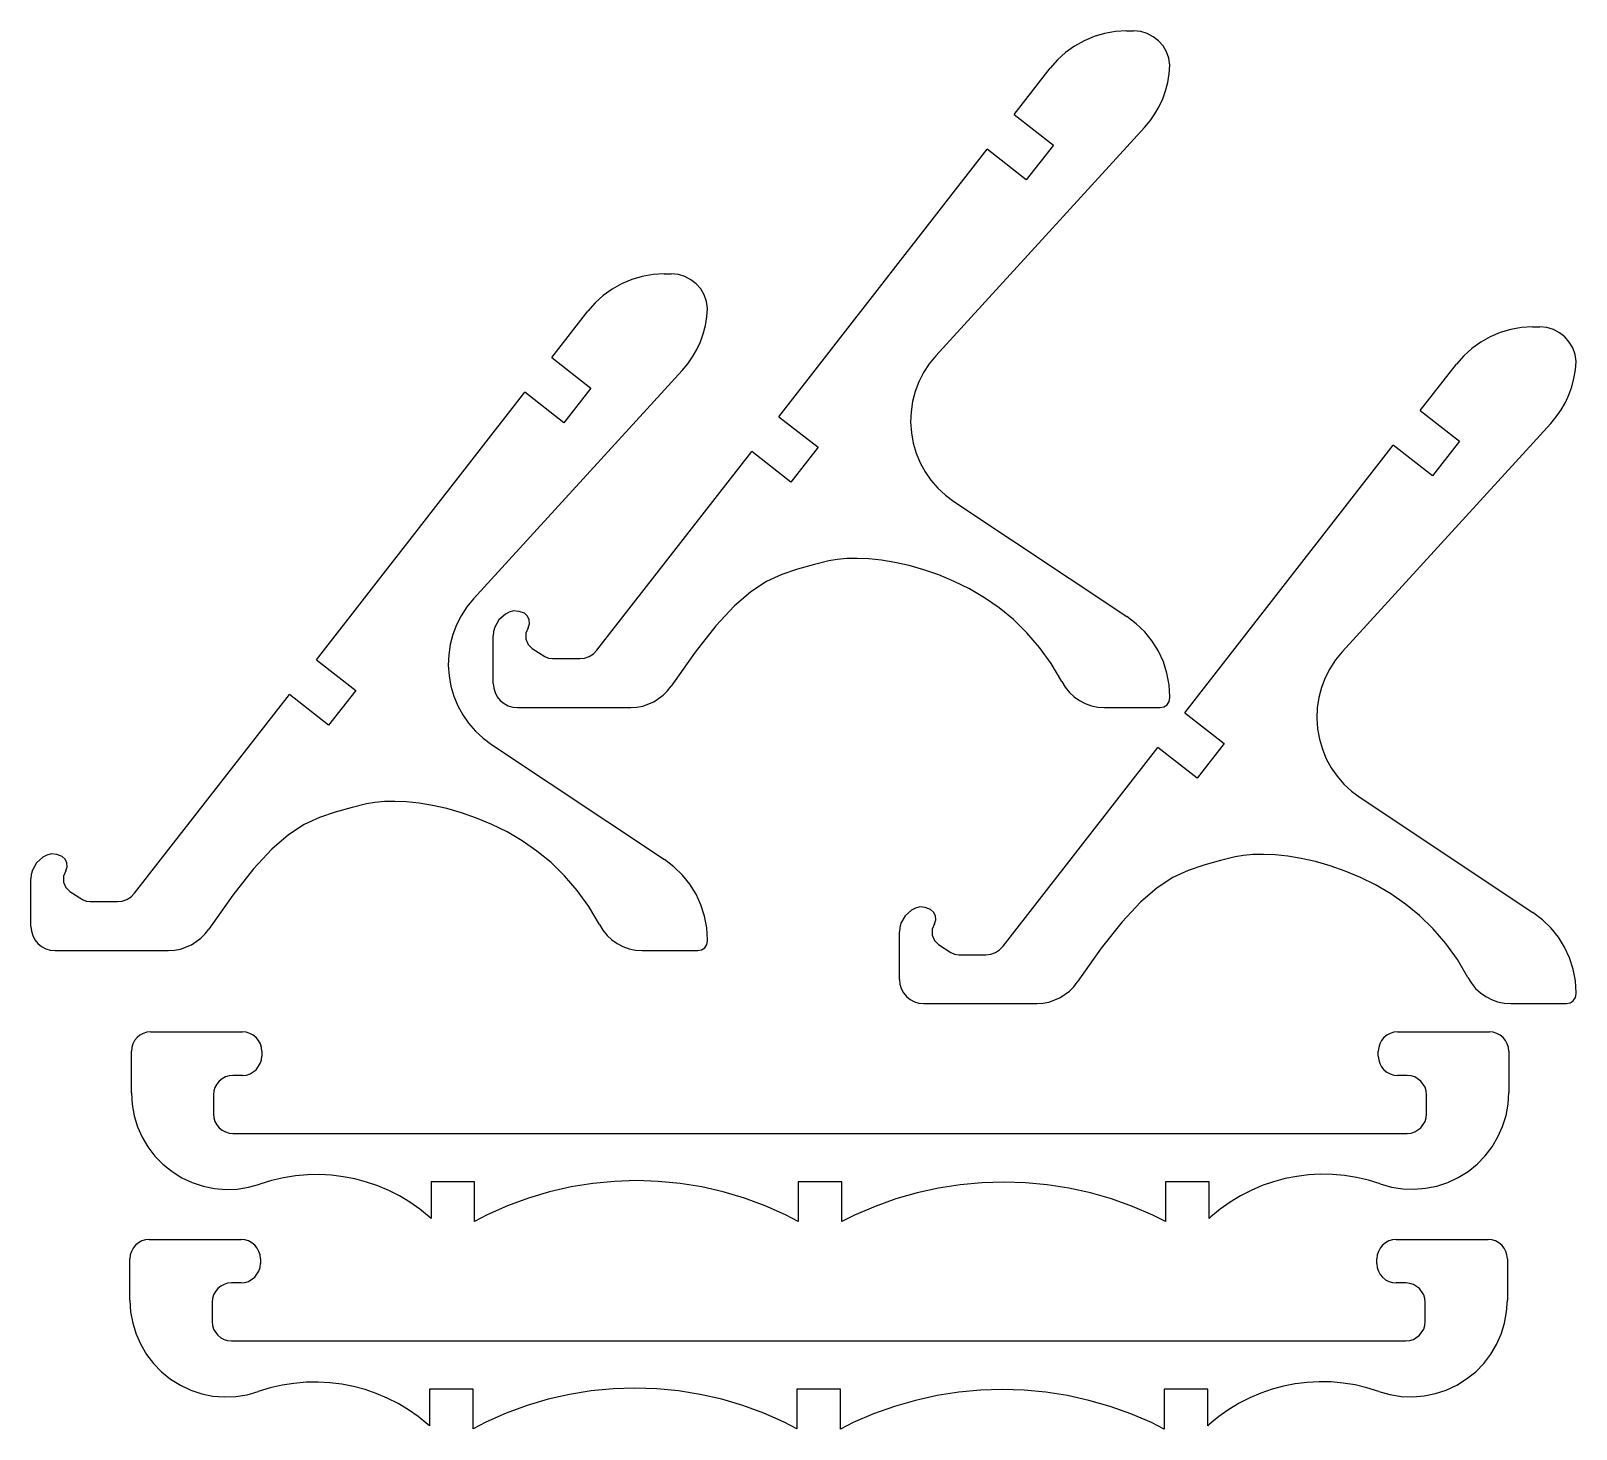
# Model space of a CAD drawing. Extents: x -335 to -15, y -53 to 236.
import ezdxf

# ---------------------------------------------------------------- set-up
doc = ezdxf.new("R2010")
doc.units = 0
doc.header["$MEASUREMENT"] = 0
doc.layers.add('Layer 1', color=7, linetype='Continuous')

msp = doc.modelspace()

# ---------------------------------------------------------------- linework, layer by layer
at = {"layer": 'Layer 1'}
for p, q in [((-116.909044, 234.050191), (-118.875199, 232.948046)), ((-114.831419, 234.924246), (-116.909044, 234.050191)), ((-112.662107, 235.560542), (-114.831419, 234.924246)), ((-110.420887, 235.949411), (-112.662107, 235.560542)), ((-108.12754, 236.081183), (-110.420887, 235.949411)), ((-108.12754, 236.081183), (-106.64154, 236.081183)), ((-105.181318, 235.938326), (-106.64204, 236.080703)), ((-103.814377, 235.528961), (-105.181318, 235.938326)), ((-102.569242, 234.879252), (-103.814377, 235.528961)), ((-101.473938, 234.015847), (-102.569242, 234.879252)), ((-100.556491, 232.965391), (-101.473938, 234.015847)), ((-120.710104, 231.627482), (-122.393978, 230.098168)), ((-118.875199, 232.948046), (-120.710104, 231.627482)), ((-99.844926, 231.754531), (-100.556491, 232.965391)), ((-99.367267, 230.409913), (-99.844926, 231.754531)), ((-99.15154, 228.958183), (-99.367267, 230.409913)), ((-131.3829, 218.769644), (-123.90694, 228.369383)), ((-122.393978, 230.098168), (-123.90704, 228.369773)), ((-99.576222, 225.426536), (-99.285403, 227.177868)), ((-99.285403, 227.177868), (-99.15074, 228.958683)), ((-100.019251, 223.71439), (-99.576222, 225.426536)), ((-101.34617, 220.446485), (-100.610549, 222.051138)), ((-100.610549, 222.051138), (-100.019251, 223.71439)), ((-131.3829, 218.769644), (-123.25648, 212.441014)), ((-104.37954, 216.081183), (-103.234609, 217.451802)), ((-103.234609, 217.451802), (-102.222171, 218.910138)), ((-102.222171, 218.910138), (-101.34617, 220.446485)), ((-104.37954, 216.081183), (-147.54354, 168.863183)), ((-180.0719, 156.248644), (-136.973561, 211.590453)), ((-128.847189, 205.261729), (-136.973569, 211.590459)), ((-123.25648, 212.441014), (-128.847189, 205.261729)), ((-206.083408, 185.664213), (-208.324628, 185.275344)), ((-203.790061, 185.795985), (-206.083408, 185.664213)), ((-203.790061, 185.795985), (-202.304061, 185.795985)), ((-200.843839, 185.653128), (-202.304561, 185.795505)), ((-199.476898, 185.243763), (-200.843839, 185.653128)), ((-214.53772, 182.662848), (-216.372625, 181.342284)), ((-212.571565, 183.764993), (-214.53772, 182.662848)), ((-210.49394, 184.639048), (-212.571565, 183.764993)), ((-208.324628, 185.275344), (-210.49394, 184.639048)), ((-198.231763, 184.594054), (-199.476898, 185.243763)), ((-197.136459, 183.730649), (-198.231763, 184.594054)), ((-196.219012, 182.680193), (-197.136459, 183.730649)), ((-195.507447, 181.469333), (-196.219012, 182.680193)), ((-218.056499, 179.81297), (-219.569561, 178.084575)), ((-216.372625, 181.342284), (-218.056499, 179.81297)), ((-195.029788, 180.124715), (-195.507447, 181.469333)), ((-194.814061, 178.672985), (-195.029788, 180.124715)), ((-227.045421, 168.484446), (-219.569461, 178.084185)), ((-195.238743, 175.141338), (-194.947924, 176.89267)), ((-194.947924, 176.89267), (-194.813261, 178.673485)), ((-196.27307, 171.76594), (-195.681772, 173.429192)), ((-195.681772, 173.429192), (-195.238743, 175.141338)), ((-32.86085, 172.794046), (-34.827005, 171.691901)), ((-30.783225, 173.668101), (-32.86085, 172.794046)), ((-28.613913, 174.304397), (-30.783225, 173.668101)), ((-26.372693, 174.693266), (-28.613913, 174.304397)), ((-24.079346, 174.825038), (-26.372693, 174.693266)), ((-24.079346, 174.825038), (-22.593346, 174.825038)), ((-21.133124, 174.682181), (-22.593846, 174.824558)), ((-19.766183, 174.272816), (-21.133124, 174.682181)), ((-18.521048, 173.623107), (-19.766183, 174.272816)), ((-17.425744, 172.759702), (-18.521048, 173.623107)), ((-16.508297, 171.709246), (-17.425744, 172.759702)), ((-197.884692, 168.62494), (-197.008691, 170.161287)), ((-197.008691, 170.161287), (-196.27307, 171.76594)), ((-36.66191, 170.371337), (-38.345784, 168.842023)), ((-34.827005, 171.691901), (-36.66191, 170.371337)), ((-15.796732, 170.498386), (-16.508297, 171.709246)), ((-15.319073, 169.153768), (-15.796732, 170.498386)), ((-227.045421, 168.484446), (-218.919001, 162.155816)), ((-200.042061, 165.795985), (-198.89713, 167.166604)), ((-198.89713, 167.166604), (-197.884692, 168.62494)), ((-148.922696, 167.179091), (-150.101036, 165.371618)), ((-147.54354, 168.863183), (-148.922696, 167.179091)), ((-47.334706, 157.513499), (-39.858746, 167.113238)), ((-38.345784, 168.842023), (-39.858846, 167.113628)), ((-15.103346, 167.702038), (-15.319073, 169.153768)), ((-15.237209, 165.921723), (-15.102546, 167.702538)), ((-200.042061, 165.795985), (-243.206061, 118.577985)), ((-151.072841, 163.458666), (-151.832392, 161.458137)), ((-150.101036, 165.371618), (-151.072841, 163.458666)), ((-15.971057, 162.458245), (-15.528028, 164.170391)), ((-15.528028, 164.170391), (-15.237209, 165.921723)), ((-275.734421, 105.963446), (-232.636082, 161.305255)), ((-224.50971, 154.976531), (-232.63609, 161.305261)), ((-218.919001, 162.155816), (-224.50971, 154.976531)), ((-151.832392, 161.458137), (-152.37397, 159.387932)), ((-17.297976, 159.19034), (-16.562355, 160.794993)), ((-16.562355, 160.794993), (-15.971057, 162.458245)), ((-152.691855, 157.265953), (-152.780328, 155.110103)), ((-152.37397, 159.387932), (-152.691855, 157.265953)), ((-47.334706, 157.513499), (-39.208286, 151.184869)), ((-19.186415, 156.195657), (-18.173977, 157.653993)), ((-18.173977, 157.653993), (-17.297976, 159.19034)), ((-180.0719, 156.248644), (-171.94548, 149.920014)), ((-152.780328, 155.110103), (-152.63367, 152.938283)), ((-20.331346, 154.825038), (-63.495346, 107.607038)), ((-20.331346, 154.825038), (-19.186415, 156.195657)), ((-152.63367, 152.938283), (-152.252024, 150.795261)), ((-152.252024, 150.795261), (-151.646038, 148.724465)), ((-96.023706, 94.992499), (-52.925367, 150.334308)), ((-44.798995, 144.005584), (-52.925375, 150.334314)), ((-39.208286, 151.184869), (-44.798995, 144.005584)), ((-217.69954, 107.932483), (-185.663709, 149.068319)), ((-177.537189, 142.739729), (-185.663709, 149.068319)), ((-171.94548, 149.920014), (-177.537272, 142.739794)), ((-151.646038, 148.724465), (-150.825581, 146.741886)), ((-150.825581, 146.741886), (-149.800527, 144.863517)), ((-149.800527, 144.863517), (-148.580746, 143.10535)), ((-148.580746, 143.10535), (-147.17611, 141.483377)), ((-147.17611, 141.483377), (-145.596491, 140.013591)), ((-145.596491, 140.013591), (-143.85176, 138.711983)), ((-143.85154, 138.711183), (-108.07154, 114.932583)), ((-176.157439, 124.711853), (-179.401923, 123.609908)), ((-172.69475, 125.687153), (-176.157439, 124.711853)), ((-169.712245, 126.432477), (-172.69475, 125.687153)), ((-167.979082, 126.725866), (-169.712245, 126.432477)), ((-165.99864, 126.909883), (-167.979082, 126.725866)), ((-163.83926, 126.948378), (-165.99864, 126.909883)), ((-161.43248, 126.835196), (-163.83926, 126.948378)), ((-158.813599, 126.556289), (-161.43248, 126.835196)), ((-156.017918, 126.097608), (-158.813599, 126.556289)), ((-153.080736, 125.445103), (-156.017918, 126.097608)), ((-150.037354, 124.584726), (-153.080736, 125.445103)), ((-182.572015, 122.13434), (-185.811529, 120.038168)), ((-179.401923, 123.609908), (-182.572015, 122.13434)), ((-146.923072, 123.502427), (-150.037354, 124.584726)), ((-143.77319, 122.184158), (-146.923072, 123.502427)), ((-140.623008, 120.615869), (-143.77319, 122.184158)), ((-243.206061, 118.577985), (-244.585217, 116.893893)), ((-185.811529, 120.038168), (-189.264276, 117.074413)), ((-137.507826, 118.783512), (-140.623008, 120.615869)), ((-134.462944, 116.673037), (-137.507826, 118.783512)), ((-244.585217, 116.893893), (-245.763557, 115.08642)), ((-236.64112, 115.399383), (-237.964836, 114.227426)), ((-235.838197, 115.808944), (-236.64112, 115.399383)), ((-234.95754, 116.080683), (-235.838197, 115.808944)), ((-233.796974, 115.952122), (-234.95766, 116.080683)), ((-232.69254, 115.572683), (-233.796974, 115.952122)), ((-232.070356, 114.979206), (-232.693133, 115.572593)), ((-189.264276, 117.074413), (-193.07407, 112.996096)), ((-131.523662, 114.270395), (-134.462944, 116.673037)), ((-246.735362, 113.173468), (-247.494913, 111.172939)), ((-245.763557, 115.08642), (-246.735362, 113.173468)), ((-238.830829, 112.68607), (-239.061599, 111.81476)), ((-237.964836, 114.227426), (-238.830829, 112.68607)), ((-231.88954, 112.569183), (-232.379205, 111.46311)), ((-231.713989, 114.225351), (-232.070356, 114.979206)), ((-231.88954, 112.569183), (-231.646295, 113.394264)), ((-231.646295, 113.394264), (-231.713989, 114.225351)), ((-193.07407, 112.996096), (-197.384724, 107.556235)), ((-128.725281, 111.561538), (-131.523662, 114.270395)), ((-106.086471, 113.427761), (-108.07166, 114.933083)), ((-104.323144, 111.708388), (-106.086471, 113.427761)), ((-248.036491, 109.102734), (-248.354376, 106.980755)), ((-247.494913, 111.172939), (-248.036491, 109.102734)), ((-239.14154, 101.080583), (-239.14154, 110.896583)), ((-239.061599, 111.81476), (-239.14124, 110.896573)), ((-232.379205, 111.46311), (-232.392249, 110.253583)), ((-232.392249, 110.253583), (-231.926481, 109.13718)), ((-231.926481, 109.13718), (-231.057729, 108.295493)), ((-126.1031, 108.532417), (-128.725281, 111.561538)), ((-102.79488, 109.799588), (-104.323144, 111.708388)), ((-101.51488, 107.725987), (-102.79488, 109.799588)), ((-275.734421, 105.963446), (-267.608001, 99.634816)), ((-248.354376, 106.980755), (-248.442849, 104.824905)), ((-231.05754, 108.295583), (-228.49616, 106.666173)), ((-228.49654, 106.666083), (-227.724848, 106.316881)), ((-227.724848, 106.316881), (-226.88632, 106.197312)), ((-226.88554, 106.197383), (-221.24954, 106.197383)), ((-221.24954, 106.197383), (-220.229238, 106.31452)), ((-220.229238, 106.31452), (-219.273655, 106.65434)), ((-219.273655, 106.65434), (-218.418407, 107.199457)), ((-218.418407, 107.199457), (-217.69911, 107.932483)), ((-197.384724, 107.556235), (-202.34005, 100.507853)), ((-123.69242, 105.168981), (-126.1031, 108.532417)), ((-100.496345, 105.51221), (-101.51488, 107.725987)), ((-99.752476, 103.182884), (-100.496345, 105.51221)), ((-64.874502, 105.922946), (-66.052842, 104.115473)), ((-63.495346, 107.607038), (-64.874502, 105.922946)), ((-248.442849, 104.824905), (-248.296191, 102.653085)), ((-248.296191, 102.653085), (-247.914545, 100.510063)), ((-121.52854, 101.457183), (-123.69242, 105.168981)), ((-99.296474, 100.762633), (-99.752476, 103.182884)), ((-66.052842, 104.115473), (-67.024647, 102.202521)), ((-267.608001, 99.634816), (-273.199793, 92.454596)), ((-247.914545, 100.510063), (-247.308559, 98.439267)), ((-239.14154, 101.080583), (-239.044575, 100.100568)), ((-239.044575, 100.100568), (-238.760924, 99.167152)), ((-238.760924, 99.167152), (-238.301451, 98.306573)), ((-203.9526, 98.648758), (-203.093663, 99.523185)), ((-203.093663, 99.523185), (-202.34035, 100.507873)), ((-121.52854, 101.457183), (-120.805696, 100.277466)), ((-120.805696, 100.277466), (-119.940235, 99.223102)), ((-119.940235, 99.223102), (-118.948393, 98.303937)), ((-99.14154, 98.276083), (-99.296474, 100.762633)), ((-67.784198, 100.201992), (-68.325776, 98.131787)), ((-67.024647, 102.202521), (-67.784198, 100.201992)), ((-313.362061, 57.647285), (-281.32623, 98.783121)), ((-273.19971, 92.454531), (-281.32623, 98.783121)), ((-247.308559, 98.439267), (-246.488102, 96.456688)), ((-246.488102, 96.456688), (-245.463048, 94.578319)), ((-238.301451, 98.306573), (-237.67702, 97.545073)), ((-237.67702, 97.545073), (-236.915544, 96.920661)), ((-236.915544, 96.920661), (-236.054977, 96.461196)), ((-236.054977, 96.461196), (-235.121565, 96.177548)), ((-235.121565, 96.177548), (-234.14155, 96.080583)), ((-234.14154, 96.080683), (-210.64354, 96.080683)), ((-210.64354, 96.080683), (-209.40615, 96.15742)), ((-209.40615, 96.15742), (-208.201445, 96.383309)), ((-208.201445, 96.383309), (-205.938715, 97.256619)), ((-205.938715, 97.256619), (-203.9526, 98.648758)), ((-118.948393, 98.303937), (-117.846402, 97.529815)), ((-117.846402, 97.529815), (-116.650498, 96.910583)), ((-116.650498, 96.910583), (-115.376913, 96.456086)), ((-115.376913, 96.456086), (-114.041883, 96.176167)), ((-114.041883, 96.176167), (-112.66164, 96.080673)), ((-112.66254, 96.080683), (-101.14154, 96.080683)), ((-101.14154, 96.080683), (-100.363028, 96.237847)), ((-100.363028, 96.237847), (-99.727308, 96.666453)), ((-99.727308, 96.666453), (-99.298703, 97.302174)), ((-99.298703, 97.302174), (-99.14154, 98.080683)), ((-99.14154, 98.080683), (-99.14154, 98.276083)), ((-68.643661, 96.009808), (-68.732134, 93.853958)), ((-68.325776, 98.131787), (-68.643661, 96.009808)), ((-245.463048, 94.578319), (-244.243267, 92.820152)), ((-244.243267, 92.820152), (-242.838631, 91.198179)), ((-96.023706, 94.992499), (-87.897286, 88.663869)), ((-68.732134, 93.853958), (-68.585476, 91.682138)), ((-242.838631, 91.198179), (-241.259012, 89.728393)), ((-241.259012, 89.728393), (-239.514281, 88.426785)), ((-68.585476, 91.682138), (-68.20383, 89.539116)), ((-68.20383, 89.539116), (-67.597844, 87.46832)), ((-239.514061, 88.425985), (-203.734061, 64.647385)), ((-133.651346, 46.676338), (-101.615515, 87.812174)), ((-93.488995, 81.483584), (-101.615515, 87.812174)), ((-87.897286, 88.663869), (-93.489078, 81.483649)), ((-67.597844, 87.46832), (-66.777387, 85.485741)), ((-66.777387, 85.485741), (-65.752333, 83.607372)), ((-65.752333, 83.607372), (-64.532552, 81.849205)), ((-64.532552, 81.849205), (-63.127916, 80.227232)), ((-63.127916, 80.227232), (-61.548297, 78.757446)), ((-61.548297, 78.757446), (-59.803566, 77.455838)), ((-59.803346, 77.455038), (-24.023346, 53.676438)), ((-271.81996, 74.426655), (-275.064444, 73.32471)), ((-268.357271, 75.401955), (-271.81996, 74.426655)), ((-265.374766, 76.147279), (-268.357271, 75.401955)), ((-263.641603, 76.440668), (-265.374766, 76.147279)), ((-261.661161, 76.624685), (-263.641603, 76.440668)), ((-259.501781, 76.66318), (-261.661161, 76.624685)), ((-257.095001, 76.549998), (-259.501781, 76.66318)), ((-254.47612, 76.271091), (-257.095001, 76.549998)), ((-251.680439, 75.81241), (-254.47612, 76.271091)), ((-248.743257, 75.159905), (-251.680439, 75.81241)), ((-245.699875, 74.299528), (-248.743257, 75.159905)), ((-242.585593, 73.217229), (-245.699875, 74.299528)), ((-278.234536, 71.849142), (-281.47405, 69.75297)), ((-275.064444, 73.32471), (-278.234536, 71.849142)), ((-239.435711, 71.89896), (-242.585593, 73.217229)), ((-236.285529, 70.330671), (-239.435711, 71.89896)), ((-281.47405, 69.75297), (-284.926797, 66.789215)), ((-233.170347, 68.498314), (-236.285529, 70.330671)), ((-230.125465, 66.387839), (-233.170347, 68.498314)), ((-333.627357, 63.942228), (-334.49335, 62.400872)), ((-332.303641, 65.114185), (-333.627357, 63.942228)), ((-331.500718, 65.523746), (-332.303641, 65.114185)), ((-330.620061, 65.795485), (-331.500718, 65.523746)), ((-329.459495, 65.666924), (-330.620181, 65.795485)), ((-328.355061, 65.287485), (-329.459495, 65.666924)), ((-327.732877, 64.694008), (-328.355654, 65.287395)), ((-327.37651, 63.940153), (-327.732877, 64.694008)), ((-284.926797, 66.789215), (-288.736591, 62.710898)), ((-227.186183, 63.985197), (-230.125465, 66.387839)), ((-224.387802, 61.27634), (-227.186183, 63.985197)), ((-201.748992, 63.142563), (-203.734181, 64.647885)), ((-88.646556, 64.431008), (-92.109245, 63.455708)), ((-85.664051, 65.176332), (-88.646556, 64.431008)), ((-83.930888, 65.469721), (-85.664051, 65.176332)), ((-81.950446, 65.653738), (-83.930888, 65.469721)), ((-79.791066, 65.692233), (-81.950446, 65.653738)), ((-77.384286, 65.579051), (-79.791066, 65.692233)), ((-74.765405, 65.300144), (-77.384286, 65.579051)), ((-71.969724, 64.841463), (-74.765405, 65.300144)), ((-69.032542, 64.188958), (-71.969724, 64.841463)), ((-65.98916, 63.328581), (-69.032542, 64.188958)), ((-334.72412, 61.529562), (-334.803761, 60.611375)), ((-334.49335, 62.400872), (-334.72412, 61.529562)), ((-328.041726, 61.177912), (-328.05477, 59.968385)), ((-327.552061, 62.283985), (-328.041726, 61.177912)), ((-327.552061, 62.283985), (-327.308816, 63.109066)), ((-327.308816, 63.109066), (-327.37651, 63.940153)), ((-288.736591, 62.710898), (-293.047245, 57.271037)), ((-221.765621, 58.247219), (-224.387802, 61.27634)), ((-199.985665, 61.42319), (-201.748992, 63.142563)), ((-198.457401, 59.51439), (-199.985665, 61.42319)), ((-98.523821, 60.878195), (-101.763335, 58.782023)), ((-95.353729, 62.353763), (-98.523821, 60.878195)), ((-92.109245, 63.455708), (-95.353729, 62.353763)), ((-62.874878, 62.246282), (-65.98916, 63.328581)), ((-59.724996, 60.928013), (-62.874878, 62.246282)), ((-56.574814, 59.359724), (-59.724996, 60.928013)), ((-334.804061, 50.795385), (-334.804061, 60.611385)), ((-328.05477, 59.968385), (-327.589002, 58.851982)), ((-327.589002, 58.851982), (-326.72025, 58.010295)), ((-326.720061, 58.010385), (-324.158681, 56.380975)), ((-314.080928, 56.914259), (-313.361631, 57.647285)), ((-219.354941, 54.883783), (-221.765621, 58.247219)), ((-197.177401, 57.440789), (-198.457401, 59.51439)), ((-101.763335, 58.782023), (-105.216082, 55.818268)), ((-53.459632, 57.527367), (-56.574814, 59.359724)), ((-324.159061, 56.380885), (-323.387369, 56.031683)), ((-323.387369, 56.031683), (-322.548841, 55.912114)), ((-322.548061, 55.912185), (-316.912061, 55.912185)), ((-316.912061, 55.912185), (-315.891759, 56.029322)), ((-315.891759, 56.029322), (-314.936176, 56.369142)), ((-314.936176, 56.369142), (-314.080928, 56.914259)), ((-293.047245, 57.271037), (-298.002571, 50.222655)), ((-217.191061, 51.171985), (-219.354941, 54.883783)), ((-196.158866, 55.227012), (-197.177401, 57.440789)), ((-195.414997, 52.897686), (-196.158866, 55.227012)), ((-151.790003, 54.552799), (-152.592926, 54.143238)), ((-150.909346, 54.824538), (-151.790003, 54.552799)), ((-149.74878, 54.695977), (-150.909466, 54.824538)), ((-148.644346, 54.316538), (-149.74878, 54.695977)), ((-105.216082, 55.818268), (-109.025876, 51.739951)), ((-50.41475, 55.416892), (-53.459632, 57.527367)), ((-47.475468, 53.01425), (-50.41475, 55.416892)), ((-217.191061, 51.171985), (-216.468217, 49.992268)), ((-194.958995, 50.477435), (-195.414997, 52.897686)), ((-154.782635, 51.429925), (-155.013405, 50.558615)), ((-153.916642, 52.971281), (-154.782635, 51.429925)), ((-152.592926, 54.143238), (-153.916642, 52.971281)), ((-148.022162, 53.723061), (-148.644939, 54.316448)), ((-147.841346, 51.313038), (-148.331011, 50.206965)), ((-147.665795, 52.969206), (-148.022162, 53.723061)), ((-147.841346, 51.313038), (-147.598101, 52.138119)), ((-147.598101, 52.138119), (-147.665795, 52.969206)), ((-109.025876, 51.739951), (-113.33653, 46.30009)), ((-44.677087, 50.305393), (-47.475468, 53.01425)), ((-22.038277, 52.171616), (-24.023466, 53.676938)), ((-20.27495, 50.452243), (-22.038277, 52.171616)), ((-334.804061, 50.795385), (-334.707096, 49.81537)), ((-334.707096, 49.81537), (-334.423445, 48.881954)), ((-334.423445, 48.881954), (-333.963972, 48.021375)), ((-333.963972, 48.021375), (-333.339541, 47.259875)), ((-301.601236, 46.971421), (-299.615121, 48.36356)), ((-299.615121, 48.36356), (-298.756184, 49.237987)), ((-298.756184, 49.237987), (-298.002871, 50.222675)), ((-216.468217, 49.992268), (-215.602756, 48.937904)), ((-215.602756, 48.937904), (-214.610914, 48.018739)), ((-214.610914, 48.018739), (-213.508923, 47.244617)), ((-194.804061, 47.990885), (-194.958995, 50.477435)), ((-194.804061, 47.795485), (-194.804061, 47.990885)), ((-155.093346, 39.824438), (-155.093346, 49.640438)), ((-155.013405, 50.558615), (-155.093046, 49.640428)), ((-148.331011, 50.206965), (-148.344055, 48.997438)), ((-148.344055, 48.997438), (-147.878287, 47.881035)), ((-42.054906, 47.276272), (-44.677087, 50.305393)), ((-18.746686, 48.543443), (-20.27495, 50.452243)), ((-17.466686, 46.469842), (-18.746686, 48.543443)), ((-333.339541, 47.259875), (-332.578065, 46.635463)), ((-332.578065, 46.635463), (-331.717498, 46.175998)), ((-331.717498, 46.175998), (-330.784086, 45.89235)), ((-330.784086, 45.89235), (-329.804071, 45.795385)), ((-329.804061, 45.795485), (-306.306061, 45.795485)), ((-306.306061, 45.795485), (-305.068671, 45.872222)), ((-305.068671, 45.872222), (-303.863966, 46.098111)), ((-303.863966, 46.098111), (-301.601236, 46.971421)), ((-213.508923, 47.244617), (-212.313019, 46.625385)), ((-212.313019, 46.625385), (-211.039434, 46.170888)), ((-211.039434, 46.170888), (-209.704404, 45.890969)), ((-209.704404, 45.890969), (-208.324161, 45.795475)), ((-208.325061, 45.795485), (-196.804061, 45.795485)), ((-196.804061, 45.795485), (-196.025549, 45.952649)), ((-196.025549, 45.952649), (-195.389829, 46.381255)), ((-195.389829, 46.381255), (-194.961224, 47.016976)), ((-194.961224, 47.016976), (-194.804061, 47.795485)), ((-147.878287, 47.881035), (-147.009535, 47.039348)), ((-147.009346, 47.039438), (-144.447966, 45.410028)), ((-144.448346, 45.409938), (-143.676654, 45.060736)), ((-143.676654, 45.060736), (-142.838126, 44.941167)), ((-142.837346, 44.941238), (-137.201346, 44.941238)), ((-137.201346, 44.941238), (-136.181044, 45.058375)), ((-136.181044, 45.058375), (-135.225461, 45.398195)), ((-135.225461, 45.398195), (-134.370213, 45.943312)), ((-134.370213, 45.943312), (-133.650916, 46.676338)), ((-113.33653, 46.30009), (-118.291856, 39.251708)), ((-39.644226, 43.912836), (-42.054906, 47.276272)), ((-16.448151, 44.256065), (-17.466686, 46.469842)), ((-37.480346, 40.201038), (-39.644226, 43.912836)), ((-15.704282, 41.926739), (-16.448151, 44.256065)), ((-15.24828, 39.506488), (-15.704282, 41.926739)), ((-155.093346, 39.824438), (-154.996381, 38.844423)), ((-154.996381, 38.844423), (-154.71273, 37.911007)), ((-119.045469, 38.26704), (-118.292156, 39.251728)), ((-37.480346, 40.201038), (-36.757502, 39.021321)), ((-36.757502, 39.021321), (-35.892041, 37.966957)), ((-15.093346, 37.019938), (-15.24828, 39.506488)), ((-154.71273, 37.911007), (-154.253257, 37.050428)), ((-154.253257, 37.050428), (-153.628826, 36.288928)), ((-153.628826, 36.288928), (-152.86735, 35.664516)), ((-152.86735, 35.664516), (-152.006783, 35.205051)), ((-152.006783, 35.205051), (-151.073371, 34.921403)), ((-124.153251, 35.127164), (-121.890521, 36.000474)), ((-121.890521, 36.000474), (-119.904406, 37.392613)), ((-119.904406, 37.392613), (-119.045469, 38.26704)), ((-35.892041, 37.966957), (-34.900199, 37.047792)), ((-34.900199, 37.047792), (-33.798208, 36.27367)), ((-33.798208, 36.27367), (-32.602304, 35.654438)), ((-32.602304, 35.654438), (-31.328719, 35.199941)), ((-31.328719, 35.199941), (-29.993689, 34.920022)), ((-16.314834, 34.981702), (-15.679114, 35.410308)), ((-15.679114, 35.410308), (-15.250509, 36.046029)), ((-15.250509, 36.046029), (-15.093346, 36.824538)), ((-15.093346, 36.824538), (-15.093346, 37.019938)), ((-151.073371, 34.921403), (-150.093356, 34.824438)), ((-150.093346, 34.824538), (-126.595346, 34.824538)), ((-126.595346, 34.824538), (-125.357956, 34.901275)), ((-125.357956, 34.901275), (-124.153251, 35.127164)), ((-29.993689, 34.920022), (-28.613446, 34.824528)), ((-28.614346, 34.824538), (-17.093346, 34.824538)), ((-17.093346, 34.824538), (-16.314834, 34.981702)), ((-310.803935, 28.879659), (-311.550671, 28.65275)), ((-310.019906, 28.957224), (-310.803935, 28.879659)), ((-310.019906, 28.957224), (-291.019906, 28.957224)), ((-290.235887, 28.879669), (-291.019916, 28.957234)), ((-289.489154, 28.652761), (-290.235887, 28.879669)), ((-52.804035, 28.879659), (-53.550771, 28.65275)), ((-52.020006, 28.957224), (-52.804035, 28.879659)), ((-52.020006, 28.957224), (-33.020016, 28.957234)), ((-32.235987, 28.879669), (-33.020016, 28.957234)), ((-31.489254, 28.652761), (-32.235987, 28.879669)), ((-313.942351, 25.741243), (-314.019916, 24.957214)), ((-313.715444, 26.487976), (-313.942351, 25.741243)), ((-313.347878, 27.176428), (-313.715444, 26.487976)), ((-312.848336, 27.785614), (-313.347878, 27.176428)), ((-312.239132, 28.285176), (-312.848336, 27.785614)), ((-311.550671, 28.65275), (-312.239132, 28.285176)), ((-288.800702, 28.285186), (-289.489154, 28.652761)), ((-288.191516, 27.785624), (-288.800702, 28.285186)), ((-287.691954, 27.176437), (-288.191516, 27.785624)), ((-287.32438, 26.487985), (-287.691954, 27.176437)), ((-287.097471, 25.741253), (-287.32438, 26.487985)), ((-287.019906, 24.957224), (-287.097471, 25.741253)), ((-55.942451, 25.741243), (-56.020016, 24.957214)), ((-55.715544, 26.487976), (-55.942451, 25.741243)), ((-55.347978, 27.176428), (-55.715544, 26.487976)), ((-54.848436, 27.785614), (-55.347978, 27.176428)), ((-54.239232, 28.285176), (-54.848436, 27.785614)), ((-53.550771, 28.65275), (-54.239232, 28.285176)), ((-30.800802, 28.285186), (-31.489254, 28.652761)), ((-30.191616, 27.785624), (-30.800802, 28.285186)), ((-29.692054, 27.176437), (-30.191616, 27.785624)), ((-29.32448, 26.487985), (-29.692054, 27.176437)), ((-29.097571, 25.741253), (-29.32448, 26.487985)), ((-29.020006, 24.957224), (-29.097571, 25.741253)), ((-314.019906, 16.360924), (-314.019906, 24.957224)), ((-288.191488, 21.128779), (-287.334243, 22.400226)), ((-287.334243, 22.400226), (-287.101164, 23.151077)), ((-287.101164, 23.151077), (-287.019896, 23.957234)), ((-287.019906, 24.957224), (-287.019906, 23.957224)), ((-56.020006, 23.957224), (-56.020006, 24.957224)), ((-56.020006, 23.957224), (-55.942442, 23.173195)), ((-55.942442, 23.173195), (-55.715536, 22.426463)), ((-55.715536, 22.426463), (-55.347971, 21.738011)), ((-29.020006, 24.957224), (-29.020006, 16.400524)), ((-295.239106, 19.285176), (-295.848306, 18.785614)), ((-294.550656, 19.65275), (-295.239106, 19.285176)), ((-293.803931, 19.879659), (-294.550656, 19.65275)), ((-293.019906, 19.957224), (-293.803931, 19.879659)), ((-291.019906, 19.957224), (-293.019906, 19.957224)), ((-291.019906, 19.957224), (-290.213777, 20.038488)), ((-290.213777, 20.038488), (-289.46294, 20.271557)), ((-289.46294, 20.271557), (-288.191488, 21.128779)), ((-55.347971, 21.738011), (-54.848426, 21.128824)), ((-54.848426, 21.128824), (-54.239221, 20.629262)), ((-54.239221, 20.629262), (-53.55076, 20.261687)), ((-53.55076, 20.261687), (-52.804025, 20.034779)), ((-52.804025, 20.034779), (-52.019996, 19.957214)), ((-50.020006, 19.957224), (-52.020006, 19.957224)), ((-49.21382, 19.875966), (-50.019976, 19.957234)), ((-48.462974, 19.642887), (-49.21382, 19.875966)), ((-47.191541, 18.785641), (-48.462974, 19.642887)), ((-314.019906, 16.360924), (-313.874945, 13.95566)), ((-296.942346, 16.741243), (-297.019916, 15.957214)), ((-296.715429, 17.487976), (-296.942346, 16.741243)), ((-296.347853, 18.176428), (-296.715429, 17.487976)), ((-295.848306, 18.785614), (-296.347853, 18.176428)), ((-46.334333, 17.51419), (-47.191541, 18.785641)), ((-46.101268, 16.763353), (-46.334333, 17.51419)), ((-46.020006, 15.957224), (-46.101268, 16.763353)), ((-29.165355, 13.992079), (-29.020006, 16.400544)), ((-313.874945, 13.95566), (-313.447809, 11.61046)), ((-297.019906, 15.957224), (-297.019906, 11.957224)), ((-46.020006, 11.957224), (-46.020006, 15.957224)), ((-29.593615, 11.643915), (-29.165355, 13.992079)), ((-313.447809, 11.61046), (-312.750116, 9.347842)), ((-297.019906, 11.957224), (-296.942336, 11.173216)), ((-296.942336, 11.173216), (-296.715419, 10.426489)), ((-296.715419, 10.426489), (-296.347843, 9.738029)), ((-296.347843, 9.738029), (-295.848296, 9.128824)), ((-47.191608, 9.128759), (-46.334377, 10.400192)), ((-46.334377, 10.400192), (-46.101302, 11.151038)), ((-46.101302, 11.151038), (-46.020036, 11.957194)), ((-30.293109, 9.378649), (-29.593615, 11.643915)), ((-312.750116, 9.347842), (-311.793483, 7.19032)), ((-311.793483, 7.19032), (-310.58953, 5.160412)), ((-295.848296, 9.128824), (-295.239095, 8.629282)), ((-295.239095, 8.629282), (-294.550645, 8.261716)), ((-294.550645, 8.261716), (-293.80392, 8.034809)), ((-293.80392, 8.034809), (-293.019896, 7.957244)), ((-293.019896, 7.957244), (-50.020006, 7.957224)), ((-50.020006, 7.957224), (-49.213879, 8.038486)), ((-49.213879, 8.038486), (-48.463047, 8.271551)), ((-48.463047, 8.271551), (-47.191608, 9.128759)), ((-32.459078, 5.187194), (-31.252156, 7.218877)), ((-31.252156, 7.218877), (-30.293109, 9.378649)), ((-310.58953, 5.160412), (-309.149874, 3.280632)), ((-309.149874, 3.280632), (-307.486133, 1.573497)), ((-35.569832, 1.598481), (-33.902197, 3.306196)), ((-33.902197, 3.306196), (-32.459078, 5.187194)), ((-307.486133, 1.573497), (-305.609926, 0.061524)), ((-305.609926, 0.061524), (-303.565732, -1.214203)), ((-39.498976, -1.188045), (-37.450306, 0.086644)), ((-37.450306, 0.086644), (-35.569832, 1.598481)), ((-303.565732, -1.214203), (-301.406956, -2.225154)), ((-301.406956, -2.225154), (-299.158683, -2.967752)), ((-299.158683, -2.967752), (-296.845997, -3.438416)), ((-292.127728, -3.549628), (-289.772313, -3.183017)), ((-289.772313, -3.183017), (-287.452826, -2.530156)), ((-285.014281, -1.778852), (-287.452806, -2.530156)), ((-282.551194, -1.208323), (-285.014281, -1.778852)), ((-280.072529, -0.816499), (-282.551194, -1.208323)), ((-277.58727, -0.601308), (-280.072529, -0.816499)), ((-275.1044, -0.56068), (-277.58727, -0.601308)), ((-272.632904, -0.692544), (-275.1044, -0.56068)), ((-270.181765, -0.994831), (-272.632904, -0.692544)), ((-267.759967, -1.465468), (-270.181765, -0.994831)), ((-265.376494, -2.102387), (-267.759967, -1.465468)), ((-263.040329, -2.903516), (-265.376494, -2.102387)), ((-260.760456, -3.866785), (-263.040329, -2.903516)), ((-243.019906, -2.042756), (-252.019906, -2.042756)), ((-252.019906, -2.042756), (-252.019906, -9.639942)), ((-243.019906, -10.256599), (-243.019906, -2.042756)), ((-223.036757, -3.114442), (-227.475878, -4.1235)), ((-218.554888, -2.393686), (-223.036757, -3.114442)), ((-214.044522, -1.961232), (-218.554888, -2.393686)), ((-209.519906, -1.817081), (-214.044522, -1.961232)), ((-204.99529, -1.961232), (-209.519906, -1.817081)), ((-200.484924, -2.393686), (-204.99529, -1.961232)), ((-196.003055, -3.114442), (-200.484924, -2.393686)), ((-191.563934, -4.1235), (-196.003055, -3.114442)), ((-167.019906, -2.042756), (-176.019906, -2.042756)), ((-176.019906, -2.042756), (-176.019906, -10.256599)), ((-167.019906, -10.283995), (-167.019906, -2.042756)), ((-142.537345, -2.664037), (-147.012635, -3.362264)), ((-138.035312, -2.245101), (-142.537345, -2.664037)), ((-133.519906, -2.105456), (-138.035312, -2.245101)), ((-129.0045, -2.245101), (-133.519906, -2.105456)), ((-124.502467, -2.664037), (-129.0045, -2.245101)), ((-120.027177, -3.362264), (-124.502467, -2.664037)), ((-91.019906, -2.042756), (-100.019906, -2.042756)), ((-100.019906, -2.042756), (-100.019906, -10.283995)), ((-91.019906, -9.62381), (-91.019906, -2.042756)), ((-80.036732, -2.850202), (-82.313241, -3.820098)), ((-77.703107, -2.043459), (-80.036732, -2.850202)), ((-75.321481, -1.401987), (-77.703107, -2.043459)), ((-72.90097, -0.927904), (-75.321481, -1.401987)), ((-70.45069, -0.623326), (-72.90097, -0.927904)), ((-67.979755, -0.490372), (-70.45069, -0.623326)), ((-65.497281, -0.531158), (-67.979755, -0.490372)), ((-63.012384, -0.747804), (-65.497281, -0.531158)), ((-60.534179, -1.142425), (-63.012384, -0.747804)), ((-58.071781, -1.71714), (-60.534179, -1.142425)), ((-55.634306, -2.474066), (-58.071781, -1.71714)), ((-55.634306, -2.474066), (-53.313296, -3.133418)), ((-53.313296, -3.133418), (-50.955626, -3.505833)), ((-46.23106, -3.404043), (-43.914541, -2.936937)), ((-43.914541, -2.936937), (-41.662117, -2.197088)), ((-41.662117, -2.197088), (-39.498976, -1.188045)), ((-296.845997, -3.438416), (-294.493984, -3.633568)), ((-294.493984, -3.633568), (-292.127728, -3.549628)), ((-258.545859, -4.990123), (-260.760456, -3.866785)), ((-256.405522, -6.27146), (-258.545859, -4.990123)), ((-254.348428, -7.708725), (-256.405522, -6.27146)), ((-231.858002, -5.42086), (-236.168881, -7.006523)), ((-227.475878, -4.1235), (-231.858002, -5.42086)), ((-187.18181, -5.42086), (-191.563934, -4.1235)), ((-182.870931, -7.006523), (-187.18181, -5.42086)), ((-155.829495, -5.596589), (-160.144321, -7.132687)), ((-151.447809, -4.339781), (-155.829495, -5.596589)), ((-147.012635, -3.362264), (-151.447809, -4.339781)), ((-115.592003, -4.339781), (-120.027177, -3.362264)), ((-111.210317, -5.596589), (-115.592003, -4.339781)), ((-106.895491, -7.132687), (-111.210317, -5.596589)), ((-86.658449, -6.240881), (-88.708918, -7.687532)), ((-84.523518, -4.951031), (-86.658449, -6.240881)), ((-82.313241, -3.820098), (-84.523518, -4.951031)), ((-50.955626, -3.505833), (-48.586484, -3.594858)), ((-48.586484, -3.594858), (-46.23106, -3.404043)), ((-252.383562, -9.299847), (-254.348428, -7.708725)), ((-252.019906, -9.639942), (-252.383562, -9.299847)), ((-240.394266, -8.880488), (-243.019906, -10.256599)), ((-236.168881, -7.006523), (-240.394266, -8.880488)), ((-178.645546, -8.880488), (-182.870931, -7.006523)), ((-176.019906, -10.256599), (-178.645546, -8.880488)), ((-164.378916, -8.948076), (-167.019906, -10.283995)), ((-160.144321, -7.132687), (-164.378916, -8.948076)), ((-102.660896, -8.948076), (-106.895491, -7.132687)), ((-100.019906, -10.283995), (-102.660896, -8.948076)), ((-90.665808, -9.288866), (-91.019906, -9.62381)), ((-88.708918, -7.687532), (-90.665808, -9.288866)), ((-313.643841, -15.761796), (-314.011407, -16.450248)), ((-313.144299, -15.15261), (-313.643841, -15.761796)), ((-312.535095, -14.653048), (-313.144299, -15.15261)), ((-311.846634, -14.285474), (-312.535095, -14.653048)), ((-311.099898, -14.058565), (-311.846634, -14.285474)), ((-310.315869, -13.981), (-311.099898, -14.058565)), ((-310.315869, -13.981), (-291.315869, -13.981)), ((-290.53185, -14.058555), (-291.315879, -13.98099)), ((-289.785117, -14.285463), (-290.53185, -14.058555)), ((-289.096665, -14.653038), (-289.785117, -14.285463)), ((-288.487479, -15.1526), (-289.096665, -14.653038)), ((-287.987917, -15.761787), (-288.487479, -15.1526)), ((-287.620343, -16.450239), (-287.987917, -15.761787)), ((-55.643941, -15.761796), (-56.011507, -16.450248)), ((-55.144399, -15.15261), (-55.643941, -15.761796)), ((-54.535195, -14.653048), (-55.144399, -15.15261)), ((-53.846734, -14.285474), (-54.535195, -14.653048)), ((-53.099998, -14.058565), (-53.846734, -14.285474)), ((-52.315969, -13.981), (-53.099998, -14.058565)), ((-52.315969, -13.981), (-33.315979, -13.98099)), ((-32.53195, -14.058555), (-33.315979, -13.98099)), ((-31.785217, -14.285463), (-32.53195, -14.058555)), ((-31.096765, -14.653038), (-31.785217, -14.285463)), ((-30.487579, -15.1526), (-31.096765, -14.653038)), ((-29.988017, -15.761787), (-30.487579, -15.1526)), ((-29.620443, -16.450239), (-29.988017, -15.761787)), ((-314.238314, -17.196981), (-314.315879, -17.98101)), ((-314.315869, -26.5773), (-314.315869, -17.981)), ((-314.011407, -16.450248), (-314.238314, -17.196981)), ((-287.393434, -17.196971), (-287.620343, -16.450239)), ((-287.397127, -19.787147), (-287.315859, -18.98099)), ((-287.315869, -17.981), (-287.393434, -17.196971)), ((-287.315869, -17.981), (-287.315869, -18.981)), ((-56.238414, -17.196981), (-56.315979, -17.98101)), ((-56.315969, -18.981), (-56.315969, -17.981)), ((-56.315969, -18.981), (-56.238405, -19.765029)), ((-56.011507, -16.450248), (-56.238414, -17.196981)), ((-29.393534, -17.196971), (-29.620443, -16.450239)), ((-29.315969, -17.981), (-29.393534, -17.196971)), ((-29.315969, -17.981), (-29.315969, -26.5377)), ((-289.758903, -22.666667), (-288.487451, -21.809445)), ((-288.487451, -21.809445), (-287.630206, -20.537998)), ((-287.630206, -20.537998), (-287.397127, -19.787147)), ((-56.238405, -19.765029), (-56.011499, -20.511761)), ((-56.011499, -20.511761), (-55.643934, -21.200213)), ((-55.643934, -21.200213), (-55.144389, -21.8094)), ((-55.144389, -21.8094), (-54.535184, -22.308962)), ((-54.535184, -22.308962), (-53.846723, -22.676537)), ((-297.011392, -25.450248), (-297.238309, -26.196981)), ((-296.643816, -24.761796), (-297.011392, -25.450248)), ((-296.144269, -24.15261), (-296.643816, -24.761796)), ((-295.535069, -23.653048), (-296.144269, -24.15261)), ((-294.846619, -23.285474), (-295.535069, -23.653048)), ((-294.099894, -23.058565), (-294.846619, -23.285474)), ((-293.315869, -22.981), (-294.099894, -23.058565)), ((-291.315869, -22.981), (-293.315869, -22.981)), ((-291.315869, -22.981), (-290.50974, -22.899736)), ((-290.50974, -22.899736), (-289.758903, -22.666667)), ((-53.846723, -22.676537), (-53.099988, -22.903445)), ((-53.099988, -22.903445), (-52.315959, -22.98101)), ((-50.315969, -22.981), (-52.315969, -22.981)), ((-49.509783, -23.062258), (-50.315939, -22.98099)), ((-48.758937, -23.295337), (-49.509783, -23.062258)), ((-47.487504, -24.152583), (-48.758937, -23.295337)), ((-46.630296, -25.424034), (-47.487504, -24.152583)), ((-46.397231, -26.174871), (-46.630296, -25.424034)), ((-314.315869, -26.5773), (-314.170908, -28.982564)), ((-297.238309, -26.196981), (-297.315879, -26.98101)), ((-297.315869, -26.981), (-297.315869, -30.981)), ((-46.315969, -26.981), (-46.397231, -26.174871)), ((-46.315969, -30.981), (-46.315969, -26.981)), ((-29.461318, -28.946145), (-29.315969, -26.53768)), ((-314.170908, -28.982564), (-313.743772, -31.327764)), ((-313.743772, -31.327764), (-313.046079, -33.590382)), ((-297.315869, -30.981), (-297.238299, -31.765008)), ((-297.238299, -31.765008), (-297.011382, -32.511735)), ((-46.63034, -32.538032), (-46.397265, -31.787186)), ((-46.397265, -31.787186), (-46.315999, -30.98103)), ((-30.589072, -33.559575), (-29.889578, -31.294309)), ((-29.889578, -31.294309), (-29.461318, -28.946145)), ((-313.046079, -33.590382), (-312.089446, -35.747904)), ((-297.011382, -32.511735), (-296.643806, -33.200195)), ((-296.643806, -33.200195), (-296.144259, -33.8094)), ((-296.144259, -33.8094), (-295.535058, -34.308942)), ((-295.535058, -34.308942), (-294.846608, -34.676508)), ((-294.846608, -34.676508), (-294.099883, -34.903415)), ((-294.099883, -34.903415), (-293.315859, -34.98098)), ((-293.315859, -34.98098), (-50.315969, -34.981)), ((-50.315969, -34.981), (-49.509842, -34.899738)), ((-49.509842, -34.899738), (-48.75901, -34.666673)), ((-48.75901, -34.666673), (-47.487571, -33.809465)), ((-47.487571, -33.809465), (-46.63034, -32.538032)), ((-31.548119, -35.719347), (-30.589072, -33.559575)), ((-312.089446, -35.747904), (-310.885493, -37.777812)), ((-310.885493, -37.777812), (-309.445837, -39.657592)), ((-34.19816, -39.632028), (-32.755041, -37.75103)), ((-32.755041, -37.75103), (-31.548119, -35.719347)), ((-309.445837, -39.657592), (-307.782096, -41.364727)), ((-307.782096, -41.364727), (-305.905889, -42.8767)), ((-37.746269, -42.85158), (-35.865795, -41.339743)), ((-35.865795, -41.339743), (-34.19816, -39.632028)), ((-305.905889, -42.8767), (-303.861695, -44.152427)), ((-303.861695, -44.152427), (-301.702919, -45.163378)), ((-285.310244, -44.717076), (-287.748769, -45.46838)), ((-282.847157, -44.146547), (-285.310244, -44.717076)), ((-280.368492, -43.754723), (-282.847157, -44.146547)), ((-277.883233, -43.539532), (-280.368492, -43.754723)), ((-275.400363, -43.498904), (-277.883233, -43.539532)), ((-272.928867, -43.630768), (-275.400363, -43.498904)), ((-270.477728, -43.933055), (-272.928867, -43.630768)), ((-268.05593, -44.403692), (-270.477728, -43.933055)), ((-265.672457, -45.040611), (-268.05593, -44.403692)), ((-209.815869, -44.755305), (-214.340485, -44.899456)), ((-205.291253, -44.899456), (-209.815869, -44.755305)), ((-75.617444, -44.340211), (-77.99907, -44.981683)), ((-73.196933, -43.866128), (-75.617444, -44.340211)), ((-70.746653, -43.56155), (-73.196933, -43.866128)), ((-68.275718, -43.428596), (-70.746653, -43.56155)), ((-65.793244, -43.469382), (-68.275718, -43.428596)), ((-63.308347, -43.686028), (-65.793244, -43.469382)), ((-60.830142, -44.080649), (-63.308347, -43.686028)), ((-58.367744, -44.655364), (-60.830142, -44.080649)), ((-55.930269, -45.41229), (-58.367744, -44.655364)), ((-41.95808, -45.135312), (-39.794939, -44.126269)), ((-39.794939, -44.126269), (-37.746269, -42.85158)), ((-301.702919, -45.163378), (-299.454646, -45.905976)), ((-299.454646, -45.905976), (-297.14196, -46.37664)), ((-297.14196, -46.37664), (-294.789947, -46.571792)), ((-294.789947, -46.571792), (-292.423691, -46.487852)), ((-292.423691, -46.487852), (-290.068276, -46.121241)), ((-290.068276, -46.121241), (-287.748789, -45.46838)), ((-263.336292, -45.84174), (-265.672457, -45.040611)), ((-261.056419, -46.805009), (-263.336292, -45.84174)), ((-258.841822, -47.928347), (-261.056419, -46.805009)), ((-256.701485, -49.209684), (-258.841822, -47.928347)), ((-243.315869, -44.98098), (-252.315869, -44.98098)), ((-252.315869, -44.98098), (-252.315869, -52.578166)), ((-243.315869, -53.194823), (-243.315869, -44.98098)), ((-227.771841, -47.061724), (-232.153965, -48.359084)), ((-223.33272, -46.052666), (-227.771841, -47.061724)), ((-218.850851, -45.33191), (-223.33272, -46.052666)), ((-214.340485, -44.899456), (-218.850851, -45.33191)), ((-200.780887, -45.33191), (-205.291253, -44.899456)), ((-196.299018, -46.052666), (-200.780887, -45.33191)), ((-191.859897, -47.061724), (-196.299018, -46.052666)), ((-187.477773, -48.359084), (-191.859897, -47.061724)), ((-167.315869, -44.98098), (-176.315869, -44.98098)), ((-176.315869, -44.98098), (-176.315869, -53.194823)), ((-167.315869, -53.222219), (-167.315869, -44.98098)), ((-151.743772, -47.278005), (-156.125458, -48.534813)), ((-147.308598, -46.300488), (-151.743772, -47.278005)), ((-142.833308, -45.602261), (-147.308598, -46.300488)), ((-138.331275, -45.183325), (-142.833308, -45.602261)), ((-133.815869, -45.04368), (-138.331275, -45.183325)), ((-129.300463, -45.183325), (-133.815869, -45.04368)), ((-124.79843, -45.602261), (-129.300463, -45.183325)), ((-120.32314, -46.300488), (-124.79843, -45.602261)), ((-115.887966, -47.278005), (-120.32314, -46.300488)), ((-111.50628, -48.534813), (-115.887966, -47.278005)), ((-91.315869, -44.98098), (-100.315869, -44.98098)), ((-100.315869, -44.98098), (-100.315869, -53.222219)), ((-91.315869, -52.562034), (-91.315869, -44.98098)), ((-84.819481, -47.889255), (-86.954412, -49.179105)), ((-82.609204, -46.758322), (-84.819481, -47.889255)), ((-80.332695, -45.788426), (-82.609204, -46.758322)), ((-77.99907, -44.981683), (-80.332695, -45.788426)), ((-55.930269, -45.41229), (-53.609259, -46.071642)), ((-53.609259, -46.071642), (-51.251589, -46.444057)), ((-51.251589, -46.444057), (-48.882447, -46.533082)), ((-48.882447, -46.533082), (-46.527023, -46.342267)), ((-46.527023, -46.342267), (-44.210504, -45.875161)), ((-44.210504, -45.875161), (-41.95808, -45.135312)), ((-254.644391, -50.646949), (-256.701485, -49.209684)), ((-252.679525, -52.238071), (-254.644391, -50.646949)), ((-236.464844, -49.944747), (-240.690229, -51.818712)), ((-232.153965, -48.359084), (-236.464844, -49.944747)), ((-183.166894, -49.944747), (-187.477773, -48.359084)), ((-178.941509, -51.818712), (-183.166894, -49.944747)), ((-160.440284, -50.070911), (-164.674879, -51.8863)), ((-156.125458, -48.534813), (-160.440284, -50.070911)), ((-107.191454, -50.070911), (-111.50628, -48.534813)), ((-102.956859, -51.8863), (-107.191454, -50.070911)), ((-89.004881, -50.625756), (-90.961771, -52.22709)), ((-86.954412, -49.179105), (-89.004881, -50.625756)), ((-252.315869, -52.578166), (-252.679525, -52.238071)), ((-240.690229, -51.818712), (-243.315869, -53.194823)), ((-176.315869, -53.194823), (-178.941509, -51.818712)), ((-164.674879, -51.8863), (-167.315869, -53.222219)), ((-100.315869, -53.222219), (-102.956859, -51.8863)), ((-90.961771, -52.22709), (-91.315869, -52.562034))]:
    msp.add_line(p, q, dxfattribs=at)

doc.saveas('drawing.dxf')
